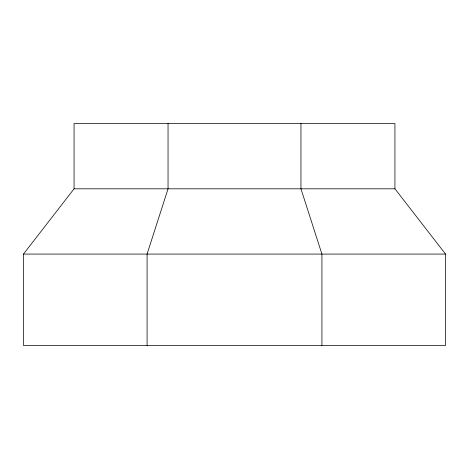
<?xml version="1.0" encoding="UTF-8"?>
<svg xmlns="http://www.w3.org/2000/svg" width="469" height="469" viewBox="0 0 469 469"><rect width="100%" height="100%" fill="white"/><g stroke="black" fill="none" stroke-linecap="round" stroke-linejoin="round"><path stroke-width="0.7" d="M23.45 254.081L74.061 188.814L74.061 123.546L394.939 123.546L394.939 188.814L445.55 254.081L445.55 345.454L23.45 345.454L23.45 254.081L445.55 254.081M74.061 188.814L394.939 188.814M321.922 345.454L321.922 254.081L300.957 188.814L300.957 123.546M168.043 123.546L168.043 188.814L147.078 254.081L147.078 345.454"/></g></svg>
